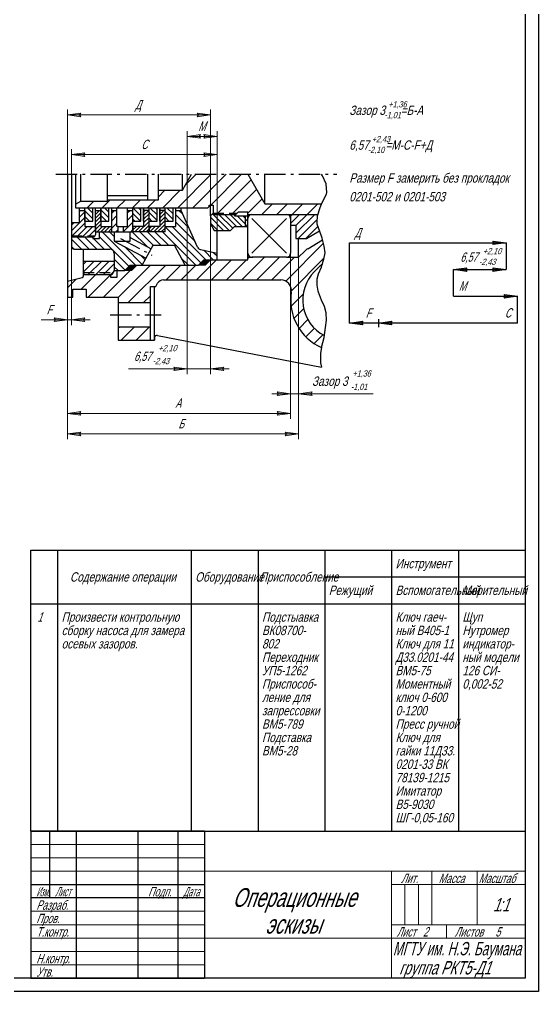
# Model space of a CAD drawing. Extents: x 0 to 841, y 0 to 594.
# Drawn here: x 646.7 to 841, y 0 to 363.4 of the extents above; entities that cross this region are included whole.
import ezdxf

# ---------------------------------------------------------------- set-up
doc = ezdxf.new("R2010")
doc.units = 0
doc.header["$MEASUREMENT"] = 0
for name, pattern in [('K5LT32768', [0]), ('K5LT_AXLED', [13, 8, -2, 1, -2]), ('K5LT_BASIC', [0]), ('K5LT_DASHED', [6, 4, -2]), ('K5LT_THIN', [0]), ('K5LT_THIN_INCLUDED_TO_HATCHING', [0])]:
    doc.linetypes.add(name, pattern=pattern)
doc.layers.add('LAYER0VIEW0', color=7, linetype='Continuous')
doc.layers.add('LAYER2VIEW0', color=7, linetype='Continuous')
doc.styles.add('K5_DIMSTYLE', font='win_eskd.shx', dxfattribs={"width": 0.7, "oblique": 15, "bigfont": 'b_eskd.shx'})
doc.styles.add('K5_TEXTSTYLE', font='win_eskd.shx', dxfattribs={"width": 0.7, "oblique": 15, "bigfont": 'b_eskd.shx'})
doc.styles.get("Standard").update_dxf_attribs({"font": 'cad2win.shx', "width": 0.8, "oblique": 15})
doc.dimstyles.new('K5_DIMSTYLE20', dxfattribs={"dimtxt": 3.5, "dimasz": 1, "dimexe": 2, "dimexo": 0, "dimgap": 1, "dimtad": 1, "dimtxsty": 'K5_DIMSTYLE', "dimblk1": 'K5_OUTSIDE', "dimblk2": 'K5_OUTSIDE', "dimsah": 1, "dimcen": 5, "dimdle": 5, "dimclrd": 7, "dimclre": 7, "dimclrt": 7, "dimadec": 0, "dimazin": 0, "dimtol": 1, "dimtp": 2.1, "dimtm": 2.43, "dimtfac": 0.666, "dimtmove": 0, "dimatfit": 3, "dimfxl": 0, "dimtvp": 1, "dimtolj": 1, "dimtzin": 0, "dimarcsym": 0})
pattern_1 = [(45, (0, 0), (-1.4142136, 1.4142136), [])]
pattern_2 = [(45, (0, 0), (-1.0606602, 1.0606602), [])]
pattern_3 = [(45, (0, 0), (-0.7071068, 0.7071068), [])]
pattern_4 = [(-45, (0, 0), (1.0606602, 1.0606602), [])]
pattern_5 = [(-45, (0, 0), (1.4142136, 1.4142136), [])]
pattern_6 = [(45, (0, 0), (-2.828427, 2.828427), [])]

# ---------------------------------------------------------------- blocks, each defined once
blk = doc.blocks.new('*D18')
at = {"layer": 'LAYER0VIEW0'}
for points in [[(0, 0), (5, 0.66), (4.5, 0)], [(5, -0.66), (4.5, 0), (0, 0)], [(19.71, 0), (14.71, 0.66), (15.21, 0)], [(14.71, -0.66), (19.71, 0), (15.21, 0)]]:
    blk.add_hatch(color=7, dxfattribs=at).paths.add_polyline_path(points)
at = {"layer": 'LAYER0VIEW0', "color": 7, "linetype": 'K5LT32768'}
for p, q in [((0, 0), (5, 0.66)), ((5, -0.66), (0, 0)), ((5, 0.66), (4.5, 0)), ((4.5, 0), (5, -0.66)), ((15.21, 0), (14.71, 0.66)), ((14.71, 0.66), (19.71, 0)), ((19.71, 0), (14.71, -0.66)), ((14.71, -0.66), (15.21, 0))]:
    blk.add_line(p, q, dxfattribs=at)
at = {"layer": 'LAYER0VIEW0', "color": 7, "linetype": 'K5LT_THIN'}
blk.add_line((0, 0), (19.71, 0), dxfattribs=at)
at = {"layer": 'LAYER0VIEW0', "color": 7, "style": 'K5_TEXTSTYLE', "oblique": 20, "width": 0.7}
for s, height, p in [('+2,10', 2.333, (10.95, 5.75)), ('6,57', 3.5, (2.56, 2.93)), ('-2,43', 2.333, (9.48, 1.72))]:
    blk.add_text(s, height=height, dxfattribs=at).set_placement(p)
blk = doc.blocks.new('K5_OUTSIDE')
for points in [[(0, 0), (-5, 0.66), (-4.5, 0)], [(-5, -0.66), (0, 0), (-4.5, 0)]]:
    blk.add_hatch(color=7).paths.add_polyline_path(points)
at = {"color": 7, "linetype": 'K5LT_THIN'}
for p, q in [((0, 0), (-7, 0)), ((0, 0), (-5, 0.66)), ((-5, 0.66), (-4.5, 0)), ((-4.5, 0), (-5, -0.66)), ((-5, -0.66), (0, 0))]:
    blk.add_line(p, q, dxfattribs=at)
blk = doc.blocks.new('*L19')
at = {"layer": 'LAYER0VIEW0'}
for points in [[(0, 0), (-5, 0.66), (-4.5, 0)], [(-5, -0.66), (0, 0), (-4.5, 0)]]:
    blk.add_hatch(color=7, dxfattribs=at).paths.add_polyline_path(points)
at = {"layer": 'LAYER0VIEW0', "color": 7, "linetype": 'K5LT_THIN'}
for q in [(0, 0), (-16.38, 0)]:
    blk.add_line((-24.04, 0), q, dxfattribs=at)
at = {"layer": 'LAYER0VIEW0', "color": 7, "linetype": 'K5LT32768'}
for p, q in [((-4.5, 0), (-5, 0.66)), ((-5, 0.66), (0, 0)), ((0, 0), (-5, -0.66)), ((-5, -0.66), (-4.5, 0))]:
    blk.add_line(p, q, dxfattribs=at)
at = {"layer": 'LAYER0VIEW0', "color": 7, "style": 'K5_TEXTSTYLE', "oblique": 20, "width": 0.7}
blk.add_text('M', height=3.5, dxfattribs=at).set_placement((-22.04, 2.07))
blk = doc.blocks.new('*L20')
at = {"layer": 'LAYER0VIEW0'}
for points in [[(0, 0), (5, 0.66), (4.5, 0)], [(5, -0.66), (4.5, 0), (0, 0)]]:
    blk.add_hatch(color=7, dxfattribs=at).paths.add_polyline_path(points)
at = {"layer": 'LAYER0VIEW0', "color": 7, "linetype": 'K5LT32768'}
for p, q in [((0, 0), (5, 0.66)), ((5, -0.66), (0, 0)), ((5, 0.66), (4.5, 0)), ((4.5, 0), (5, -0.66))]:
    blk.add_line(p, q, dxfattribs=at)
at = {"layer": 'LAYER0VIEW0', "color": 7, "linetype": 'K5LT_THIN'}
for q in [(0, 0), (45.21, 0)]:
    blk.add_line((52.03, 0), q, dxfattribs=at)
at = {"layer": 'LAYER0VIEW0', "color": 7, "style": 'K5_TEXTSTYLE', "oblique": 20, "width": 0.7}
blk.add_text('C', height=3.5, dxfattribs=at).set_placement((47.21, 2.07))
blk = doc.blocks.new('*L21')
at = {"layer": 'LAYER0VIEW0'}
for points in [[(0, 0), (5, 0.66), (4.5, 0)], [(5, -0.66), (4.5, 0), (0, 0)]]:
    blk.add_hatch(color=7, dxfattribs=at).paths.add_polyline_path(points)
at = {"layer": 'LAYER0VIEW0', "color": 7, "linetype": 'K5LT32768'}
for p, q in [((0, 0), (5, 0.66)), ((5, -0.66), (0, 0)), ((5, 0.66), (4.5, 0)), ((4.5, 0), (5, -0.66))]:
    blk.add_line(p, q, dxfattribs=at)
at = {"layer": 'LAYER0VIEW0', "color": 7, "linetype": 'K5LT_THIN'}
for q in [(0, 0), (4.13, 0)]:
    blk.add_line((10.95, 0), q, dxfattribs=at)
at = {"layer": 'LAYER0VIEW0', "color": 7, "style": 'K5_TEXTSTYLE', "oblique": 20, "width": 0.7}
blk.add_text('F', height=3.5, dxfattribs=at).set_placement((6.13, 2.07))
blk = doc.blocks.new('*L22')
at = {"layer": 'LAYER0VIEW0'}
for points in [[(0, 0), (-5, 0.66), (-4.5, 0)], [(-5, -0.66), (0, 0), (-4.5, 0)]]:
    blk.add_hatch(color=7, dxfattribs=at).paths.add_polyline_path(points)
at = {"layer": 'LAYER0VIEW0', "color": 7, "linetype": 'K5LT_THIN'}
for q in [(0, 0), (-51.28, 0)]:
    blk.add_line((-58.66, 0), q, dxfattribs=at)
at = {"layer": 'LAYER0VIEW0', "color": 7, "linetype": 'K5LT32768'}
for p, q in [((-4.5, 0), (-5, 0.66)), ((-5, 0.66), (0, 0)), ((0, 0), (-5, -0.66)), ((-5, -0.66), (-4.5, 0))]:
    blk.add_line(p, q, dxfattribs=at)
at = {"layer": 'LAYER0VIEW0', "color": 7, "style": 'K5_TEXTSTYLE', "oblique": 20, "width": 0.7}
blk.add_text('Д', height=3.5, dxfattribs=at).set_placement((-56.66, 2.07))
blk = doc.blocks.new('*U67')
at = {"layer": 'LAYER0VIEW0', "color": 5, "linetype": 'K5LT_BASIC'}
for p, q in [((-16, -13), (-16, 0)), ((-14.5, 1.5), (-1.5, 1.5)), ((0, 0), (0, -13)), ((-1.5, -14.5), (-14.5, -14.5))]:
    blk.add_line(p, q, dxfattribs=at)
at = {"layer": 'LAYER0VIEW0', "color": 7, "linetype": 'K5LT_THIN'}
for p, q in [((-1.5, 0), (-14.5, -13)), ((-1.5, -13), (-14.5, 0))]:
    blk.add_line(p, q, dxfattribs=at)
at = {"layer": 'LAYER0VIEW0', "color": 5, "linetype": 'K5LT_BASIC'}
for centre, start, end in [((-14.5, 0), 90, 180), ((-1.5, 0), 0, 90), ((-14.5, -13), 180, 270), ((-1.5, -13), 270, 0)]:
    blk.add_arc(centre, 1.5, start, end, dxfattribs=at)
blk = doc.blocks.new('*S69')
at = {"layer": 'LAYER2VIEW0', "color": 7, "linetype": 'K5LT_THIN'}
for p, q in [((841, 594), (841, 0)), ((841, 0), (0, 0))]:
    blk.add_line(p, q, dxfattribs=at)

msp = doc.modelspace()

# ---------------------------------------------------------------- hatches: boundary and pattern name
at = {"layer": 'LAYER0VIEW0', "lineweight": 0}
for points in [[(664.704, 327.697), (669.704, 328.355), (669.204, 327.697)], [(669.704, 327.038), (669.204, 327.697), (664.704, 327.697)], [(718.204, 327.697), (713.204, 328.355), (713.704, 327.697)], [(713.204, 327.038), (718.204, 327.697), (713.704, 327.697)], [(709.445, 319.676), (714.445, 320.334), (713.945, 319.676)], [(720.704, 319.676), (715.704, 320.334), (716.204, 319.676)], [(714.445, 319.018), (713.945, 319.676), (709.445, 319.676)], [(715.704, 319.018), (720.704, 319.676), (716.204, 319.676)], [(666.204, 312.871), (671.204, 313.529), (670.704, 312.871)], [(671.204, 312.213), (670.704, 312.871), (666.204, 312.871)], [(720.704, 312.871), (715.704, 313.529), (716.204, 312.871)], [(715.704, 312.213), (720.704, 312.871), (716.204, 312.871)], [(664.704, 251.135), (659.704, 251.794), (660.204, 251.135)], [(659.704, 250.477), (664.704, 251.135), (660.204, 251.135)], [(670.704, 251.135), (671.204, 251.794), (666.204, 251.135)], [(671.204, 250.477), (666.204, 251.135), (670.704, 251.135)], [(709.445, 232.81), (704.445, 233.468), (704.945, 232.81)], [(704.445, 232.151), (709.445, 232.81), (704.945, 232.81)], [(722.704, 232.81), (723.204, 233.468), (718.204, 232.81)], [(723.204, 232.151), (718.204, 232.81), (722.704, 232.81)], [(748.204, 223.485), (743.204, 224.143), (743.704, 223.485)], [(743.204, 222.827), (748.204, 223.485), (743.704, 223.485)], [(755.704, 223.485), (756.204, 224.143), (751.204, 223.485)], [(756.204, 222.827), (751.204, 223.485), (755.704, 223.485)], [(664.704, 216.137), (669.704, 216.795), (669.204, 216.137)], [(669.704, 215.479), (669.204, 216.137), (664.704, 216.137)], [(748.204, 216.137), (743.204, 216.795), (743.704, 216.137)], [(743.204, 215.479), (748.204, 216.137), (743.704, 216.137)], [(664.704, 208.437), (669.704, 209.095), (669.204, 208.437)], [(669.704, 207.779), (669.204, 208.437), (664.704, 208.437)], [(751.204, 208.437), (746.204, 209.095), (746.704, 208.437)], [(746.204, 207.779), (751.204, 208.437), (746.704, 208.437)]]:
    msp.add_hatch(color=7, dxfattribs=at).paths.add_polyline_path(points)
at = {"layer": 'LAYER0VIEW0'}
h = msp.add_hatch(dxfattribs=at)
h.set_pattern_fill('МЕТАЛЛ', color=256, style=0, pattern_type=0)
h.set_pattern_definition(pattern_6)
h.paths.add_polyline_path([(732.204, 305.527), (711.168, 305.527), (707.704, 299.527), (698.704, 299.527), (698.704, 296.027), (679.704, 296.027), (679.704, 295.527), (669.704, 295.527), (667.704, 294.372), (667.704, 293.027), (717.204, 293.027), (717.704, 293.527), (717.704, 294.027), (719.204, 294.027), (719.204, 291.027), (719.704, 290.527), (727.704, 290.527), (728.704, 291.527), (732.204, 291.527), (732.204, 290.527), (733.704, 290.527), (746.704, 290.527), (748.204, 290.527), (758.438, 290.527), (759.026, 292.457), (759.711, 294.331), (759.749, 294.429), (759.789, 294.527), (738.555, 294.527)])
h = msp.add_hatch(dxfattribs=at)
h.set_pattern_fill('МЕТАЛЛ', color=256, style=0, pattern_type=0)
h.set_pattern_definition(pattern_2)
h.paths.add_polyline_path([(666.204, 287.527), (669.204, 287.527), (669.204, 292.027), (671.204, 292.027), (671.204, 286.027), (675.204, 286.027), (675.204, 283.027), (674.627, 282.027), (666.493, 282.027), (666.204, 282.527)])
h = msp.add_hatch(dxfattribs=at)
h.set_pattern_fill('МЕТАЛЛ', color=256, style=0, pattern_type=0)
h.set_pattern_definition(pattern_4)
h.paths.add_polyline_path([(674.204, 293.027), (674.204, 288.027), (671.204, 288.027), (671.204, 292.027), (671.204, 293.027)])
h = msp.add_hatch(dxfattribs=at)
h.set_pattern_fill('МЕТАЛЛ', color=256, style=0, pattern_type=0)
h.set_pattern_definition(pattern_3)
h.paths.add_polyline_path([(676.704, 284.027), (675.204, 284.027), (675.204, 286.027), (675.204, 292.027), (677.204, 292.027), (677.204, 286.027), (681.204, 286.027), (681.204, 284.027)])
h = msp.add_hatch(dxfattribs=at)
h.set_pattern_fill('МЕТАЛЛ', color=256, style=0, pattern_type=0)
h.set_pattern_definition(pattern_4)
h.paths.add_polyline_path([(680.204, 293.027), (680.204, 288.027), (677.204, 288.027), (677.204, 292.027), (677.204, 293.027)])
h = msp.add_hatch(dxfattribs=at)
h.set_pattern_fill('МЕТАЛЛ', color=256, style=0, pattern_type=0)
h.set_pattern_definition(pattern_1)
h.paths.add_polyline_path([(683.204, 292.027), (683.204, 286.027), (683.704, 286.027), (683.704, 284.027), (681.204, 284.027), (681.204, 286.027), (681.204, 292.027)])
h = msp.add_hatch(dxfattribs=at)
h.set_pattern_fill('МЕТАЛЛ', color=256, style=0, pattern_type=0)
h.set_pattern_definition(pattern_1)
h.paths.add_polyline_path([(685.704, 286.027), (687.204, 286.027), (687.204, 292.027), (689.204, 292.027), (689.204, 284.027), (685.704, 284.027)])
h = msp.add_hatch(dxfattribs=at)
h.set_pattern_fill('МЕТАЛЛ', color=256, style=0, pattern_type=0)
h.set_pattern_definition(pattern_5)
edge = h.paths.add_edge_path()
edge.add_line((696.704, 279.027), (695.998, 277.704))
edge.add_line((695.998, 277.704), (688.204, 281.861))
edge.add_line((688.204, 281.861), (688.204, 284.027))
edge.add_line((688.204, 284.027), (689.204, 284.027))
edge.add_line((689.204, 284.027), (695.204, 284.027))
edge.add_line((695.204, 284.027), (701.204, 284.027))
edge.add_line((701.204, 284.027), (701.204, 286.027))
edge.add_line((701.204, 286.027), (705.204, 286.027))
edge.add_line((705.204, 286.027), (705.204, 292.027))
edge.add_line((705.204, 292.027), (707.204, 292.027))
edge.add_line((707.204, 292.027), (713.372, 278.267))
edge.add_arc((714.832, 278.922), 1.6, 204.14554, 257.90524)
edge.add_line((714.497, 277.357), (720.704, 276.027))
edge.add_line((720.704, 276.027), (720.704, 273.527))
edge.add_line((720.704, 273.527), (718.204, 273.527))
edge.add_line((718.204, 273.527), (715.704, 273.527))
edge.add_line((715.704, 273.527), (713.704, 271.527))
edge.add_line((713.704, 271.527), (708.704, 271.527))
edge.add_line((708.704, 271.527), (704.704, 279.027))
edge.add_line((704.704, 279.027), (696.704, 279.027))
h = msp.add_hatch(dxfattribs=at)
h.set_pattern_fill('МЕТАЛЛ', color=256, style=0, pattern_type=0)
h.set_pattern_definition(pattern_4)
h.paths.add_polyline_path([(692.204, 293.027), (692.204, 288.027), (689.204, 288.027), (689.204, 292.027), (689.204, 293.027)])
h = msp.add_hatch(dxfattribs=at)
h.set_pattern_fill('МЕТАЛЛ', color=256, style=0, pattern_type=0)
h.set_pattern_definition(pattern_3)
h.paths.add_polyline_path([(693.704, 284.027), (695.204, 284.027), (695.204, 286.027), (695.204, 292.027), (693.204, 292.027), (693.204, 286.027), (689.204, 286.027), (689.204, 284.027)])
h = msp.add_hatch(dxfattribs=at)
h.set_pattern_fill('МЕТАЛЛ', color=256, style=0, pattern_type=0)
h.set_pattern_definition(pattern_4)
h.paths.add_polyline_path([(698.204, 293.027), (698.204, 288.027), (695.204, 288.027), (695.204, 292.027), (695.204, 293.027)])
h = msp.add_hatch(dxfattribs=at)
h.set_pattern_fill('МЕТАЛЛ', color=256, style=0, pattern_type=0)
h.set_pattern_definition(pattern_3)
h.paths.add_polyline_path([(699.704, 284.027), (701.204, 284.027), (701.204, 286.027), (701.204, 292.027), (699.204, 292.027), (699.204, 286.027), (695.204, 286.027), (695.204, 284.027)])
h = msp.add_hatch(dxfattribs=at)
h.set_pattern_fill('МЕТАЛЛ', color=256, style=0, pattern_type=0)
h.set_pattern_definition(pattern_4)
h.paths.add_polyline_path([(704.204, 293.027), (704.204, 288.027), (701.204, 288.027), (701.204, 292.027), (701.204, 293.027)])
h = msp.add_hatch(dxfattribs=at)
h.set_pattern_fill('МЕТАЛЛ', color=256, style=0, pattern_type=0)
h.set_pattern_definition(pattern_4)
h.paths.add_polyline_path([(718.204, 287.027), (719.647, 284.527), (725.704, 284.527), (727.204, 286.027), (731.204, 286.027), (731.204, 290.027), (727.204, 290.027), (727.204, 290.527), (719.704, 290.527), (719.204, 291.027), (718.204, 290.027)])
h = msp.add_hatch(dxfattribs=at)
h.set_pattern_fill('МЕТАЛЛ', color=256, style=0, pattern_type=0)
h.set_pattern_definition(pattern_2)
h.paths.add_polyline_path([(732.204, 286.027), (732.204, 290.027), (731.204, 290.027), (731.204, 286.027)])
h = msp.add_hatch(dxfattribs=at)
h.set_pattern_fill('МЕТАЛЛ', color=256, style=0, pattern_type=0)
h.set_pattern_definition(pattern_1)
h.paths.add_polyline_path([(750.204, 286.527), (750.204, 281.527), (754.204, 281.527), (759.016, 284.414), (758.43, 285.929), (758.108, 287.458), (758.148, 288.981), (758.438, 290.527), (748.204, 290.527), (748.204, 289.027), (748.204, 286.527)])
h = msp.add_hatch(dxfattribs=at)
h.set_pattern_fill('МЕТАЛЛ', color=256, style=0, pattern_type=0)
h.set_pattern_definition(pattern_5)
edge = h.paths.add_edge_path()
edge.add_line((682.204, 280.527), (694.116, 274.174))
edge.add_line((694.116, 274.174), (692.704, 271.527))
edge.add_line((692.704, 271.527), (690.704, 271.527))
edge.add_line((690.704, 271.527), (688.204, 271.527))
edge.add_line((688.204, 271.527), (686.204, 269.527))
edge.add_line((686.204, 269.527), (682.204, 269.527))
edge.add_line((682.204, 269.527), (682.204, 275.927))
edge.add_arc((680.604, 275.927), 1.6, 0, 90)
edge.add_line((680.604, 277.527), (667.204, 277.527))
edge.add_arc((667.204, 278.527), 1, 540, 630, ccw=False)
edge.add_line((666.204, 278.527), (666.204, 282.527))
edge.add_line((666.204, 282.527), (666.493, 282.027))
edge.add_line((666.493, 282.027), (674.127, 282.027))
edge.add_line((674.127, 282.027), (674.127, 281.527))
edge.add_line((674.127, 281.527), (676.704, 281.527))
edge.add_line((676.704, 281.527), (676.704, 284.027))
edge.add_line((676.704, 284.027), (681.204, 284.027))
edge.add_line((681.204, 284.027), (682.204, 284.027))
edge.add_line((682.204, 284.027), (682.204, 280.527))
h = msp.add_hatch(dxfattribs=at)
h.set_pattern_fill('МЕТАЛЛ', color=256, style=0, pattern_type=0)
h.set_pattern_definition(pattern_6)
edge = h.paths.add_edge_path()
edge.add_line((751.204, 274.527), (746.704, 274.527))
edge.add_line((746.704, 274.527), (734.123, 274.527))
edge.add_line((734.123, 274.527), (732.204, 274.527))
edge.add_line((732.204, 274.527), (732.204, 273.527))
edge.add_line((732.204, 273.527), (718.204, 273.527))
edge.add_line((718.204, 273.527), (716.204, 271.527))
edge.add_line((716.204, 271.527), (713.704, 271.527))
edge.add_line((713.704, 271.527), (690.704, 271.527))
edge.add_line((690.704, 271.527), (688.704, 269.527))
edge.add_line((688.704, 269.527), (686.204, 269.527))
edge.add_line((686.204, 269.527), (683.338, 269.527))
edge.add_line((683.338, 269.527), (683.338, 267.027))
edge.add_line((683.338, 267.027), (680.838, 267.027))
edge.add_line((680.838, 267.027), (680.838, 268.027))
edge.add_line((680.838, 268.027), (670.993, 268.027))
edge.add_line((670.993, 268.027), (670.704, 268.527))
edge.add_line((670.704, 268.527), (670.704, 267.496))
edge.add_arc((670.104, 267.496), 0.6, 284.03624, 360, ccw=False)
edge.add_line((670.25, 266.914), (664.704, 265.527))
edge.add_line((664.704, 265.527), (664.704, 259.527))
edge.add_line((664.704, 259.527), (666.704, 259.527))
edge.add_line((666.704, 259.527), (666.704, 262.527))
edge.add_line((666.704, 262.527), (671.704, 262.527))
edge.add_line((671.704, 262.527), (671.704, 259.527))
edge.add_line((671.704, 259.527), (683.704, 259.527))
edge.add_line((683.704, 259.527), (683.704, 257.527))
edge.add_line((683.704, 257.527), (695.704, 257.527))
edge.add_line((695.704, 257.527), (695.704, 263.527))
edge.add_line((695.704, 263.527), (697.704, 263.527))
edge.add_line((697.704, 263.527), (698.426, 264.777))
edge.add_arc((700.591, 263.527), 2.5, 450, 510, ccw=False)
edge.add_line((700.591, 266.027), (744.493, 266.027))
edge.add_arc((744.493, 262.027), 4, 351.43472, 450, ccw=False)
edge.add_arc((767.731, 258.527), 19.5, 171.43472, 245.71583)
edge.add_line((759.711, 240.753), (760.344, 242.969))
edge.add_line((760.344, 242.969), (760.844, 245.202))
edge.add_arc((767.731, 258.527), 15, 495, 602.66937, ccw=False)
edge.add_line((757.124, 269.134), (758.868, 270.877))
edge.add_arc((765.939, 263.806), 10, 485.77156, 495, ccw=False)
edge.add_line((760.093, 271.92), (760.73, 274.023))
edge.add_line((760.73, 274.023), (761.086, 276.141))
edge.add_line((761.086, 276.141), (760.84, 278.591))
edge.add_line((760.84, 278.591), (760.195, 281.04))
edge.add_line((760.195, 281.04), (754.633, 277.703))
edge.add_arc((757.72, 272.558), 6, 120.96376, 135)
edge.add_line((753.478, 276.801), (751.204, 274.527))
h = msp.add_hatch(dxfattribs=at)
h.set_pattern_fill('МЕТАЛЛ', color=256, style=0, pattern_type=0)
h.set_pattern_definition(pattern_1)
h.paths.add_polyline_path([(670.704, 273.027), (682.204, 273.027), (682.204, 269.527), (681.338, 268.027), (670.993, 268.027), (670.704, 268.527)])
for points in [[(713.704, 271.527), (715.704, 273.527), (718.204, 273.527), (716.204, 271.527)], [(690.704, 271.527), (688.704, 269.527), (686.204, 269.527), (688.204, 271.527)]]:
    msp.add_hatch(color=1, dxfattribs=at).paths.add_polyline_path(points)
h = msp.add_hatch(dxfattribs=at)
h.set_pattern_fill('МЕТАЛЛ', color=256, style=0, pattern_type=0)
h.set_pattern_definition(pattern_6)
h.paths.add_polyline_path([(683.704, 243.527), (695.704, 243.527), (695.704, 248.527), (683.704, 248.527)])

# ---------------------------------------------------------------- linework, layer by layer
at = {"layer": 'LAYER0VIEW0', "color": 5, "linetype": 'K5LT_BASIC'}
for p, q in [((836, 589), (836, 5)), ((664.704, 305.527), (664.704, 259.527)), ((666.204, 305.527), (666.204, 278.527)), ((667.704, 305.527), (667.704, 293.027)), ((669.704, 295.527), (669.704, 305.527)), ((679.704, 295.527), (679.704, 305.527)), ((694.704, 296.027), (694.704, 305.527)), ((698.704, 296.027), (698.704, 305.527)), ((707.704, 299.527), (707.704, 305.527)), ((707.704, 299.527), (711.168, 305.527)), ((732.204, 305.527), (738.555, 294.527)), ((738.555, 294.527), (738.555, 305.527)), ((698.704, 299.527), (707.704, 299.527)), ((667.704, 294.372), (669.704, 295.527)), ((669.704, 295.527), (679.704, 295.527)), ((679.704, 297.527), (694.704, 297.527)), ((679.704, 296.027), (698.704, 296.027)), ((738.555, 294.527), (759.789, 294.527)), ((667.704, 293.027), (717.204, 293.027)), ((669.204, 292.027), (669.204, 293.027)), ((669.204, 287.527), (669.204, 292.027)), ((669.204, 292.027), (671.204, 292.027)), ((671.204, 292.027), (671.204, 293.027)), ((671.204, 288.027), (671.204, 293.027)), ((671.204, 292.027), (671.204, 286.027)), ((674.204, 288.027), (674.204, 293.027)), ((675.204, 284.027), (675.204, 293.027)), ((675.204, 292.027), (677.204, 292.027)), ((677.204, 293.027), (677.204, 286.027)), ((677.204, 292.027), (677.204, 293.027)), ((677.204, 288.027), (677.204, 293.027)), ((680.204, 288.027), (680.204, 293.027)), ((681.204, 293.027), (681.204, 284.027)), ((681.204, 292.027), (683.204, 292.027)), ((683.204, 286.027), (683.204, 293.027)), ((687.204, 286.027), (687.204, 293.027)), ((687.204, 292.027), (689.204, 292.027)), ((689.204, 284.027), (689.204, 293.027)), ((689.204, 292.027), (689.204, 293.027)), ((689.204, 288.027), (689.204, 293.027)), ((692.204, 288.027), (692.204, 293.027)), ((693.204, 293.027), (693.204, 286.027)), ((693.204, 292.027), (693.204, 293.027)), ((693.204, 288.027), (693.204, 293.027)), ((695.204, 292.027), (693.204, 292.027)), ((695.204, 284.027), (695.204, 293.027)), ((695.204, 284.027), (695.204, 293.027)), ((695.204, 292.027), (695.204, 293.027)), ((695.204, 288.027), (695.204, 293.027)), ((698.204, 288.027), (698.204, 293.027)), ((699.204, 293.027), (699.204, 286.027)), ((699.204, 292.027), (699.204, 293.027)), ((699.204, 288.027), (699.204, 293.027)), ((701.204, 292.027), (699.204, 292.027)), ((701.204, 284.027), (701.204, 293.027)), ((701.204, 292.027), (701.204, 293.027)), ((701.204, 288.027), (701.204, 293.027)), ((704.204, 288.027), (704.204, 293.027)), ((705.204, 292.027), (705.204, 293.027)), ((705.204, 286.027), (705.204, 292.027)), ((705.204, 292.027), (707.204, 292.027)), ((707.204, 292.027), (707.204, 293.027)), ((713.372, 278.267), (707.204, 292.027)), ((717.204, 293.027), (717.704, 293.527)), ((717.704, 293.527), (717.704, 294.027)), ((717.704, 294.027), (719.204, 294.027)), ((718.204, 290.027), (718.204, 294.027)), ((719.204, 291.027), (718.204, 290.027)), ((719.204, 294.027), (719.204, 291.027)), ((719.204, 291.027), (719.704, 290.527)), ((727.704, 290.527), (728.704, 291.527)), ((728.704, 291.527), (732.204, 291.527)), ((732.204, 286.027), (732.204, 291.527)), ((666.204, 287.527), (669.204, 287.527)), ((671.204, 288.027), (674.204, 288.027)), ((677.204, 288.027), (680.204, 288.027)), ((689.204, 288.027), (692.204, 288.027)), ((695.204, 288.027), (698.204, 288.027)), ((701.204, 288.027), (704.204, 288.027)), ((718.204, 290.027), (718.204, 287.027)), ((719.704, 290.527), (727.704, 290.527)), ((727.204, 290.527), (727.204, 290.027)), ((727.204, 290.027), (732.204, 290.027)), ((731.204, 290.027), (731.204, 286.027)), ((732.204, 290.527), (745.633, 290.527)), ((746.704, 290.527), (748.204, 290.527)), ((748.204, 290.527), (748.204, 286.527)), ((748.204, 290.527), (758.438, 290.527)), ((671.204, 286.027), (675.204, 286.027)), ((675.204, 286.027), (675.204, 283.027)), ((675.204, 284.027), (681.204, 284.027)), ((676.704, 281.527), (676.704, 284.027)), ((677.204, 286.027), (681.204, 286.027)), ((681.204, 286.027), (681.204, 284.027)), ((681.204, 284.027), (683.704, 284.027)), ((682.204, 284.027), (682.204, 280.527)), ((683.704, 286.027), (683.204, 286.027)), ((683.704, 284.027), (683.704, 286.027)), ((683.704, 286.027), (687.204, 286.027)), ((683.704, 284.027), (689.204, 284.027)), ((685.704, 284.027), (685.704, 286.027)), ((688.204, 280.527), (688.204, 284.027)), ((693.204, 286.027), (689.204, 286.027)), ((689.204, 286.027), (689.204, 284.027)), ((695.204, 284.027), (689.204, 284.027)), ((699.204, 286.027), (695.204, 286.027)), ((695.204, 286.027), (695.204, 284.027)), ((701.204, 284.027), (695.204, 284.027)), ((701.204, 286.027), (705.204, 286.027)), ((718.204, 287.027), (719.647, 284.527)), ((719.647, 284.527), (725.704, 284.527)), ((720.704, 276.027), (720.704, 284.527)), ((725.704, 284.527), (727.204, 286.027)), ((727.204, 286.027), (732.204, 286.027)), ((732.204, 273.527), (732.204, 286.027)), ((748.204, 286.527), (750.204, 286.527)), ((750.204, 286.527), (750.204, 281.527)), ((754.204, 281.527), (759.016, 284.414)), ((666.493, 282.027), (666.204, 282.527)), ((674.627, 282.027), (666.493, 282.027)), ((674.127, 282.027), (674.127, 281.527)), ((674.127, 281.527), (676.704, 281.527)), ((675.204, 283.027), (674.627, 282.027)), ((682.204, 280.527), (688.204, 280.527)), ((682.204, 280.527), (694.116, 274.174)), ((688.204, 281.861), (695.998, 277.704)), ((750.204, 281.527), (754.204, 281.527)), ((751.204, 274.527), (751.204, 281.527)), ((754.633, 277.703), (760.195, 281.04)), ((667.204, 277.527), (680.604, 277.527)), ((670.704, 267.496), (670.704, 277.527)), ((692.704, 271.527), (696.704, 279.027)), ((696.704, 279.027), (704.704, 279.027)), ((708.704, 271.527), (704.704, 279.027)), ((714.497, 277.357), (720.704, 276.027)), ((751.204, 274.527), (753.478, 276.801)), ((670.704, 273.027), (682.204, 273.027)), ((682.204, 275.927), (682.204, 269.527)), ((713.704, 271.527), (715.704, 273.527)), ((715.704, 273.527), (718.204, 273.527)), ((718.204, 273.527), (716.204, 271.527)), ((718.204, 273.527), (732.204, 273.527)), ((720.704, 273.527), (720.704, 276.027)), ((732.204, 274.527), (734.123, 274.527)), ((746.704, 274.527), (751.204, 274.527)), ((682.204, 269.527), (681.338, 268.027)), ((682.204, 269.527), (686.204, 269.527)), ((683.338, 267.027), (683.338, 269.527)), ((686.204, 269.527), (688.204, 271.527)), ((688.704, 269.527), (686.204, 269.527)), ((688.204, 271.527), (690.704, 271.527)), ((690.704, 271.527), (688.704, 269.527)), ((690.704, 271.527), (713.704, 271.527)), ((716.204, 271.527), (713.704, 271.527)), ((757.124, 269.134), (758.868, 270.877)), ((664.704, 265.527), (670.25, 266.914)), ((670.704, 268.527), (670.993, 268.027)), ((670.993, 268.027), (681.338, 268.027)), ((680.838, 268.027), (680.838, 267.027)), ((680.838, 267.027), (683.338, 267.027)), ((700.591, 266.027), (744.493, 266.027)), ((666.704, 259.527), (666.704, 262.527)), ((666.704, 262.527), (671.704, 262.527)), ((671.704, 262.527), (671.704, 259.527)), ((695.704, 243.527), (695.704, 263.527)), ((695.704, 263.527), (697.704, 263.527)), ((697.204, 243.527), (697.204, 263.527)), ((697.704, 263.527), (698.426, 264.777)), ((664.704, 259.527), (666.704, 259.527)), ((671.704, 259.527), (683.704, 259.527)), ((683.704, 259.527), (683.704, 243.527)), ((683.704, 257.527), (695.704, 257.527)), ((683.704, 248.527), (695.704, 248.527)), ((683.704, 243.527), (695.704, 243.527)), ((695.704, 243.527), (697.204, 243.527)), ((697.204, 244.315), (697.204, 243.527)), ((698.395, 245.296), (759.711, 233.399)), ((651, 60), (651, 165)), ((651, 165), (836, 165)), ((836, 165), (836, 60)), ((651, 145), (836, 145)), ((651, 60), (836, 60)), ((651, 60), (836, 60)), ((651, 60), (836, 60)), ((651, 60), (651, 5)), ((716, 60), (651, 60)), ((658, 60), (658, 35)), ((668, 60), (668, 5)), ((691, 60), (691, 5)), ((706, 60), (706, 5)), ((716, 60), (716, 5)), ((651, 40), (716, 40)), ((716, 35), (651, 35)), ((836, 5), (440.5, 5)), ((651, 5), (716, 5))]:
    msp.add_line(p, q, dxfattribs=at)
at = {"layer": 'LAYER0VIEW0', "color": 7, "lineweight": 0}
for p, q in [((664.704, 305.527), (664.704, 329.697)), ((664.704, 327.697), (669.704, 328.355)), ((669.704, 327.038), (664.704, 327.697)), ((664.704, 327.697), (718.204, 327.697)), ((669.704, 328.355), (669.204, 327.697)), ((669.204, 327.697), (669.704, 327.038)), ((713.704, 327.697), (713.204, 328.355)), ((713.204, 328.355), (718.204, 327.697)), ((718.204, 327.697), (713.204, 327.038)), ((713.204, 327.038), (713.704, 327.697)), ((718.204, 287.027), (718.204, 329.697)), ((709.445, 287.027), (709.445, 321.676)), ((709.445, 319.676), (714.445, 320.334)), ((714.445, 320.334), (713.945, 319.676)), ((716.204, 319.676), (715.704, 320.334)), ((715.704, 320.334), (720.704, 319.676)), ((720.704, 284.527), (720.704, 321.676)), ((714.445, 319.018), (709.445, 319.676)), ((709.445, 319.676), (720.704, 319.676)), ((713.945, 319.676), (714.445, 319.018)), ((720.704, 319.676), (715.704, 319.018)), ((715.704, 319.018), (716.204, 319.676)), ((666.204, 305.527), (666.204, 314.871)), ((666.204, 312.871), (671.204, 313.529)), ((671.204, 312.213), (666.204, 312.871)), ((720.704, 312.871), (666.204, 312.871)), ((671.204, 313.529), (670.704, 312.871)), ((670.704, 312.871), (671.204, 312.213)), ((716.204, 312.871), (715.704, 313.529)), ((715.704, 313.529), (720.704, 312.871)), ((720.704, 312.871), (715.704, 312.213)), ((715.704, 312.213), (716.204, 312.871)), ((720.704, 284.527), (720.704, 314.871)), ((709.445, 287.027), (709.445, 230.81)), ((718.204, 287.027), (718.204, 230.81)), ((748.204, 286.527), (748.204, 221.485)), ((748.204, 286.527), (748.204, 214.137)), ((751.204, 281.527), (751.204, 221.485)), ((751.204, 281.527), (751.204, 206.437)), ((666.204, 278.527), (666.204, 249.135)), ((664.704, 259.527), (664.704, 214.137)), ((664.704, 259.527), (664.704, 206.437)), ((664.704, 259.527), (664.704, 249.135)), ((654.884, 251.135), (664.704, 251.135)), ((664.704, 251.135), (657.704, 251.135)), ((664.704, 251.135), (659.704, 251.794)), ((659.704, 251.794), (660.204, 251.135)), ((660.204, 251.135), (659.704, 250.477)), ((659.704, 250.477), (664.704, 251.135)), ((664.704, 251.135), (666.204, 251.135)), ((671.204, 251.794), (666.204, 251.135)), ((666.204, 251.135), (671.204, 250.477)), ((666.204, 251.135), (673.204, 251.135)), ((670.704, 251.135), (671.204, 251.794)), ((671.204, 250.477), (670.704, 251.135)), ((687.564, 232.81), (709.445, 232.81)), ((709.445, 232.81), (702.445, 232.81)), ((709.445, 232.81), (704.445, 233.468)), ((704.445, 233.468), (704.945, 232.81)), ((704.945, 232.81), (704.445, 232.151)), ((704.445, 232.151), (709.445, 232.81)), ((709.445, 232.81), (718.204, 232.81)), ((723.204, 233.468), (718.204, 232.81)), ((718.204, 232.81), (723.204, 232.151)), ((718.204, 232.81), (725.204, 232.81)), ((722.704, 232.81), (723.204, 233.468)), ((723.204, 232.151), (722.704, 232.81)), ((748.204, 223.485), (741.204, 223.485)), ((748.204, 223.485), (743.204, 224.143)), ((743.204, 224.143), (743.704, 223.485)), ((743.704, 223.485), (743.204, 222.827)), ((743.204, 222.827), (748.204, 223.485)), ((748.204, 223.485), (751.204, 223.485)), ((756.204, 224.143), (751.204, 223.485)), ((751.204, 223.485), (756.204, 222.827)), ((751.204, 223.485), (758.204, 223.485)), ((751.204, 223.485), (779.105, 223.485)), ((755.704, 223.485), (756.204, 224.143)), ((756.204, 222.827), (755.704, 223.485)), ((664.704, 216.137), (669.704, 216.795)), ((669.704, 215.479), (664.704, 216.137)), ((664.704, 216.137), (748.204, 216.137)), ((669.704, 216.795), (669.204, 216.137)), ((669.204, 216.137), (669.704, 215.479)), ((743.704, 216.137), (743.204, 216.795)), ((743.204, 216.795), (748.204, 216.137)), ((748.204, 216.137), (743.204, 215.479)), ((743.204, 215.479), (743.704, 216.137)), ((664.704, 208.437), (669.704, 209.095)), ((669.704, 207.779), (664.704, 208.437)), ((664.704, 208.437), (751.204, 208.437)), ((669.704, 209.095), (669.204, 208.437)), ((669.204, 208.437), (669.704, 207.779)), ((746.704, 208.437), (746.204, 209.095)), ((746.204, 209.095), (751.204, 208.437)), ((751.204, 208.437), (746.204, 207.779)), ((746.204, 207.779), (746.704, 208.437))]:
    msp.add_line(p, q, dxfattribs=at)
at = {"layer": 'LAYER0VIEW0', "color": 7, "linetype": 'K5LT_AXLED'}
for p, q in [((660.294, 305.527), (765.476, 305.527)), ((684.579, 281.527), (696.317, 275.267)), ((680.688, 253.027), (699.799, 253.027))]:
    msp.add_line(p, q, dxfattribs=at)
at = {"layer": 'LAYER0VIEW0', "color": 7, "linetype": 'K5LT_DASHED'}
for p, q in [((719.204, 291.027), (728.204, 291.027)), ((666.204, 282.527), (674.915, 282.527)), ((670.704, 268.777), (681.771, 268.777))]:
    msp.add_line(p, q, dxfattribs=at)
at = {"layer": 'LAYER0VIEW0', "color": 7, "linetype": 'K5LT_THIN'}
for p, q in [((770.181, 249.895), (770.181, 279.895)), ((828.836, 279.895), (828.836, 269.895)), ((809.127, 259.895), (809.127, 269.895)), ((833.163, 249.895), (833.163, 259.895)), ((781.134, 251.395), (781.134, 248.395)), ((661, 165), (661, 60)), ((711, 165), (711, 60)), ((736, 165), (736, 60)), ((761, 165), (761, 60)), ((786, 165), (786, 60)), ((811, 165), (811, 60)), ((761, 155), (836, 155))]:
    msp.add_line(p, q, dxfattribs=at)
at = {"layer": 'LAYER0VIEW0', "color": 7, "linetype": 'K5LT_THIN', "lineweight": 0}
for p, q in [((651, 60), (658, 60)), ((651, 60), (651, 35)), ((658, 60), (668, 60)), ((658, 60), (658, 35)), ((658, 60), (658, 35)), ((668, 60), (691, 60)), ((668, 60), (668, 5)), ((668, 60), (668, 35)), ((691, 60), (691, 5)), ((691, 60), (706, 60)), ((691, 60), (691, 5)), ((706, 60), (716, 60)), ((706, 60), (706, 5)), ((706, 60), (706, 5)), ((716, 60), (716, 5)), ((651, 55), (658, 55)), ((658, 55), (668, 55)), ((668, 55), (691, 55)), ((691, 55), (706, 55)), ((706, 55), (716, 55)), ((651, 50), (658, 50)), ((658, 50), (668, 50)), ((668, 50), (691, 50)), ((691, 50), (706, 50)), ((706, 50), (716, 50)), ((651, 45), (658, 45)), ((658, 45), (668, 45)), ((668, 45), (691, 45)), ((691, 45), (706, 45)), ((706, 45), (716, 45)), ((651, 40), (658, 40)), ((658, 40), (668, 40)), ((668, 40), (691, 40)), ((691, 40), (706, 40)), ((706, 40), (716, 40)), ((786, 40), (801, 40)), ((786, 40), (786, 25)), ((791, 40), (791, 25)), ((796, 40), (796, 25)), ((801, 40), (801, 25)), ((651, 35), (668, 35)), ((651, 35), (651, 5)), ((651, 35), (658, 35)), ((658, 35), (668, 35)), ((668, 35), (691, 35)), ((668, 35), (668, 5)), ((691, 35), (706, 35)), ((706, 35), (716, 35)), ((651, 30), (668, 30)), ((668, 30), (691, 30)), ((691, 30), (706, 30)), ((706, 30), (716, 30)), ((651, 25), (668, 25)), ((668, 25), (691, 25)), ((691, 25), (706, 25)), ((706, 25), (716, 25)), ((786, 25), (801, 25)), ((651, 20), (668, 20)), ((668, 20), (691, 20)), ((691, 20), (706, 20)), ((706, 20), (716, 20)), ((651, 15), (668, 15)), ((668, 15), (691, 15)), ((691, 15), (706, 15)), ((706, 15), (716, 15)), ((651, 10), (668, 10)), ((668, 10), (691, 10)), ((691, 10), (706, 10)), ((706, 10), (716, 10)), ((651, 5), (668, 5)), ((668, 5), (691, 5)), ((691, 5), (706, 5)), ((706, 5), (716, 5))]:
    msp.add_line(p, q, dxfattribs=at)
at = {"layer": 'LAYER0VIEW0', "color": 5, "linetype": 'K5LT_BASIC', "lineweight": 0}
for p, q in [((716, 60), (836, 60)), ((716, 60), (716, 45)), ((836, 60), (836, 45)), ((716, 45), (836, 45)), ((716, 45), (786, 45)), ((716, 45), (716, 20)), ((786, 45), (786, 20)), ((786, 45), (801, 45)), ((786, 45), (786, 40)), ((801, 45), (818, 45)), ((801, 45), (801, 40)), ((801, 45), (801, 40)), ((818, 45), (818, 40)), ((818, 45), (836, 45)), ((818, 45), (818, 40)), ((836, 45), (836, 40)), ((786, 40), (801, 40)), ((801, 40), (818, 40)), ((801, 40), (818, 40)), ((801, 40), (801, 25)), ((818, 40), (818, 25)), ((818, 40), (836, 40)), ((818, 40), (836, 40)), ((818, 40), (818, 25)), ((836, 40), (836, 25)), ((786, 25), (806.5, 25)), ((786, 25), (786, 20)), ((801, 25), (818, 25)), ((806.5, 25), (836, 25)), ((806.5, 25), (806.5, 20)), ((806.5, 25), (806.5, 20)), ((818, 25), (836, 25)), ((836, 25), (836, 20)), ((716, 20), (786, 20)), ((716, 20), (716, 5)), ((716, 20), (786, 20)), ((786, 20), (836, 20)), ((786, 20), (786, 5)), ((786, 20), (786, 5)), ((786, 20), (806.5, 20)), ((806.5, 20), (836, 20)), ((836, 20), (836, 5)), ((716, 5), (786, 5)), ((786, 5), (836, 5))]:
    msp.add_line(p, q, dxfattribs=at)
at = {"layer": 'LAYER0VIEW0', "color": 7, "linetype": 'K5LT_THIN_INCLUDED_TO_HATCHING'}
for points in [[(759.711, 240.753), (760.7, 244.494), (761.315, 248.283), (761.582, 251.043), (761.544, 253.781), (760.932, 256.041), (759.801, 258.478), (758.634, 261.48), (758.566, 261.8), (758.169, 264.094), (758.108, 266.382), (758.664, 268.358), (759.703, 270.734), (759.94, 271.422), (760.661, 273.769), (761.086, 276.141), (760.816, 278.702), (760.035, 281.61), (759.94, 281.96), (759.143, 284.115), (758.189, 286.852), (758.108, 287.458), (758.32, 290.015), (759.248, 293.081), (759.711, 294.331), (760.556, 295.985), (761.647, 298.143), (761.773, 298.683), (761.541, 301.933), (760.113, 304.946), (759.711, 305.527)], [(759.711, 240.753), (759.398, 238.682), (759.33, 236.615), (759.446, 235.006), (759.711, 233.399)]]:
    msp.add_lwpolyline(points, dxfattribs=at)
at = {"layer": 'LAYER0VIEW0', "color": 5, "linetype": 'K5LT_BASIC'}
for centre, radius, start, end in [((667.204, 278.527), 1, 180, 270), ((680.604, 275.927), 1.6, 0, 90), ((714.832, 278.922), 1.6, 204.14554, 257.90524), ((757.72, 272.558), 6, 120.96376, 135), ((767.731, 258.527), 15, 135, 242.66937), ((765.939, 263.806), 10, 125.77156, 135), ((670.104, 267.496), 0.6, 284.03624, 0), ((700.591, 263.527), 2.5, 90, 150), ((744.493, 262.027), 4, 351.43472, 90), ((767.731, 258.527), 19.5, 171.43472, 245.71583), ((698.204, 244.315), 1, 79.01959, 180)]:
    msp.add_arc(centre, radius, start, end, dxfattribs=at)

# ---------------------------------------------------------------- block references
at = {"layer": 'LAYER0VIEW0'}
for name, p in [('*U67', (748.204, 289.027)), ('*L22', (828.836, 279.895)), ('*L19', (833.163, 259.895)), ('*L21', (770.181, 249.895)), ('*L20', (781.134, 249.895))]:
    msp.add_blockref(name, p, dxfattribs=at)
at = {"layer": 'LAYER2VIEW0'}
msp.add_blockref('*S69', (0, 0), dxfattribs=at)

# ---------------------------------------------------------------- texts
at = {"layer": 'LAYER0VIEW0', "color": 7, "lineweight": 0, "style": 'K5_TEXTSTYLE', "oblique": 20}
for s, height, width, p in [('Д', 3.5, 0.7, (690.016, 329.771)), ('М', 3.5, 0.7, (713.619, 321.75)), ('С', 3.5, 0.7, (692.294, 314.945)), ('F', 3.5, 0.7, (656.884, 253.21)), ('+2,10', 2.3333, 0.7, (698.59, 239.375)), ('6,57', 3.5, 0.7, (689.564, 235.74)), ('-2,43', 2.3333, 0.7, (696.486, 234.526)), ('А', 3.5, 0.7, (705.016, 218.211)), ('Б', 3.5, 0.7, (706.155, 210.511)), ('Лит.', 3.5, 0.7, (789.518, 40.577)), ('Масса', 3.5, 0.7, (803.597, 40.577)), ('Масштаб', 3.5, 0.684163, (818.581, 40.577)), ('Изм.', 3.5, 0.38971, (653, 35.577)), ('Лист', 3.5, 0.460914, (660, 35.577)), ('Подп.', 3.5, 0.7, (694.851, 35.577)), ('Дата', 3.5, 0.460914, (708, 35.577)), ('Операционные', 7, 0.7, (726.393, 31.651)), ('Разраб.', 3.5, 0.7, (653, 30.577)), ('1', 5, 0.7, (823.917, 29.967)), (':1', 5, 0.7, (826.033, 29.967)), ('Пров.', 3.5, 0.7, (653, 25.577)), ('эскизы', 7, 0.7, (738.709, 21.661)), ('Т.контр.', 3.5, 0.7, (653, 20.577)), (' Лист   2', 3.5, 0.7, (786.967, 20.577)), (' Листов     5', 3.5, 0.7, (808.679, 20.577)), ('Н.контр.', 3.5, 0.7, (653, 10.577)), ('группа РКТ5-Д1', 5, 0.7, (788.79, 6.399)), ('Утв.', 3.5, 0.7, (653, 5.577))]:
    msp.add_text(s, height=height, dxfattribs=dict(at, width=width)).set_placement(p)
at = {"layer": 'LAYER0VIEW0', "color": 7, "oblique": 15, "width": 0.8}
for s, height, p in [('Зазор 3', 3.5, (770.181, 327.697)), ('+1,36', 2.3333, (784.774, 330.513)), ('=Б-А', 3.5, (789.415, 327.697)), ('-1,01', 2.3333, (783.307, 326.483)), ('+2,43', 2.3333, (778.569, 317.507)), ('6,57', 3.5, (770.181, 314.691)), ('=M-С-F+Д', 3.5, (783.704, 314.691)), ('-2,10', 2.3333, (777.103, 313.477)), ('Размер F замерить без прокладок', 3.5, (770.181, 302.387)), ('0201-502 и 0201-503', 3.5, (770.181, 295.387)), ('Инструмент', 3.5, (787.5, 158.25)), ('   Содержание операции', 3.5, (662.5, 153.25)), ('Оборудование', 3.5, (712.5, 153.25)), ('Приспособление', 3.5, (736.63, 153.25)), ('Режущий', 3.5, (762.5, 148.25)), ('Вспомогательный', 3.5, (787.5, 148.25)), ('Мерительный', 3.5, (812.5, 148.25)), ('Произвести контрольную', 3.5, (662.5, 138.25)), ('Подстыавка', 3.5, (737.5, 138.25)), ('Ключ гаеч-', 3.5, (787.5, 138.25)), ('Щуп', 3.5, (812.5, 138.25)), ('сборку насоса для замера', 3.5, (662.5, 133.25)), ('ВК08700-', 3.5, (737.5, 133.25)), ('ный В405-1', 3.5, (787.5, 133.25)), ('Нутромер', 3.5, (812.5, 133.25)), ('осевых зазоров.', 3.5, (662.5, 128.25)), ('802', 3.5, (737.5, 128.25)), ('Ключ для 11', 3.5, (787.5, 128.25)), ('индикатор-', 3.5, (812.5, 128.25)), ('Переходник', 3.5, (737.5, 123.25)), ('Д33.0201-44', 3.5, (787.5, 123.25)), ('ный модели', 3.5, (812.5, 123.25)), ('УП5-1262', 3.5, (737.5, 118.25)), ('ВМ5-75', 3.5, (787.5, 118.25)), ('126 СИ-', 3.5, (812.5, 118.25)), ('Приспособ-', 3.5, (737.5, 113.25)), ('Моментный ', 3.5, (787.5, 113.25)), ('0,002-52', 3.5, (812.5, 113.25)), ('ление для', 3.5, (737.5, 108.25)), ('ключ 0-600', 3.5, (787.5, 108.25)), ('запрессовки', 3.5, (737.5, 103.25)), ('0-1200', 3.5, (787.5, 103.25)), ('ВМ5-789', 3.5, (737.5, 98.25)), ('Пресс ручной', 3.5, (787.5, 98.25)), ('Подставка', 3.5, (737.5, 93.25)), ('Ключ для', 3.5, (787.5, 93.25)), ('ВМ5-28', 3.5, (737.5, 88.25)), ('гайки 11Д33.', 3.5, (787.5, 88.25)), ('0201-33 ВК', 3.5, (787.5, 83.25)), ('78139-1215', 3.5, (787.5, 78.25)), ('Имитатор', 3.5, (787.5, 73.25)), ('В5-9030', 3.5, (787.5, 68.25)), ('ШГ-0,05-160', 3.5, (787.5, 63.25))]:
    msp.add_text(s, height=height, dxfattribs=at).set_placement(p)
at = {"layer": 'LAYER0VIEW0', "color": 7, "lineweight": 0, "oblique": 15}
for s, height, width, p in [('Зазор 3', 3.5, 0.8, (756.204, 226.415)), ('+1,36', 2.3333, 0.8, (771.369, 229.897)), ('-1,01', 2.3333, 0.8, (770.759, 224.916)), ('МГТУ им. Н.Э. Баумана', 5, 0.65, (786.5, 13.535))]:
    msp.add_text(s, height=height, dxfattribs=dict(at, width=width)).set_placement(p)
at = {"layer": 'LAYER0VIEW0', "color": 7, "style": 'K5_TEXTSTYLE', "oblique": 20, "width": 0.7}
msp.add_text(' 1', height=3.5, dxfattribs=at).set_placement((652.5, 138.25))

# ---------------------------------------------------------------- dimensions: what is measured, and where the dimension line sits
at = {"layer": 'LAYER0VIEW0'}
dim = msp.add_linear_dim(base=(809.127, 269.895), p1=(809.127, 269.895), p2=(828.836, 269.895), text='6,57{\\H2.331\\S+2.1^ -2.43;}', dimstyle='K5_DIMSTYLE20', override={"dimpost": ' '}, dxfattribs=at)
dim.commit()
dim.dimension.update_dxf_attribs({"geometry": '*D18', "text_midpoint": (818.608, 271.611), "dimtype": 160, "insert": (809.127, 269.895)})

doc.saveas('drawing.dxf')
